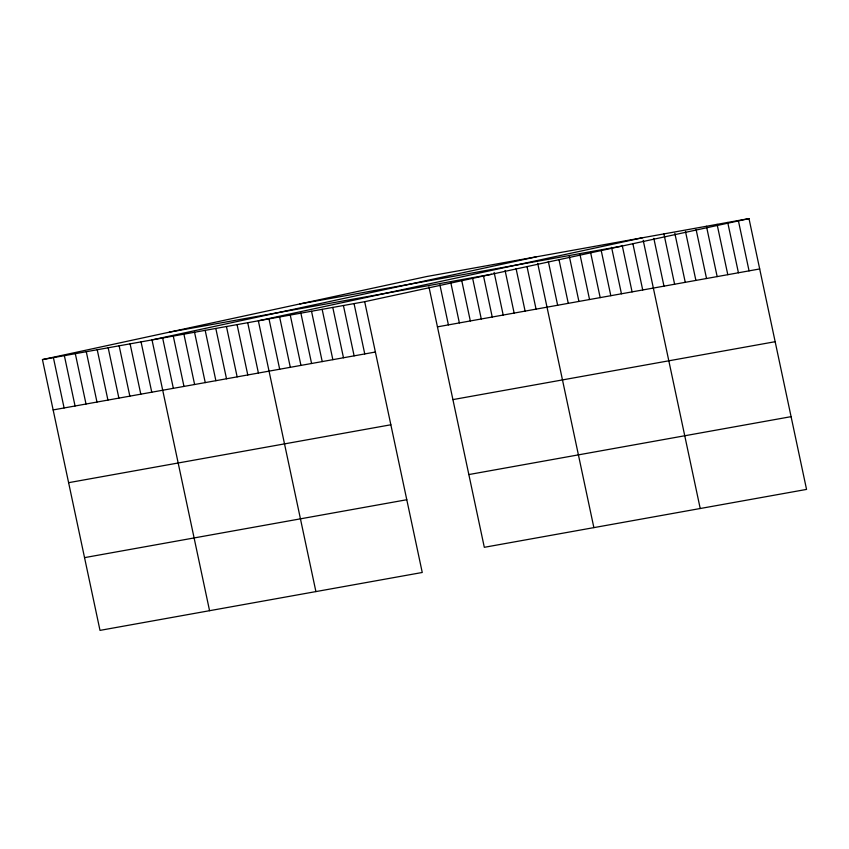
<?xml version="1.0" encoding="UTF-8"?>
<svg xmlns="http://www.w3.org/2000/svg" width="849" height="849" viewBox="0 0 849 849"><rect width="100%" height="100%" fill="white"/><g stroke="black" fill="none" stroke-linecap="round" stroke-linejoin="round"><path stroke-width="1.27" d="M42.45 359.594L364.688 301.692L422.25 572.481L100.002 630.383L42.45 359.594L426.75 276.519L748.998 218.618L806.55 489.406L484.312 547.308L428.947 286.845M536.313 256.833L152.013 339.908L209.565 610.696M642.651 237.731L258.351 320.805L315.902 591.583M364.688 301.692L748.998 218.618M299.93 303.931L622.168 246.03M169.269 332.182L491.507 274.28M437.447 326.854L759.696 268.953M53.147 409.929L375.385 352.027M452.92 399.603L775.158 341.701M68.61 482.678L390.848 424.776M468.85 474.559L791.088 416.657M84.539 557.634L406.788 499.732M738.354 220.528L749.062 270.863M727.72 222.438L738.428 272.773M717.087 224.348L727.795 274.683M706.453 226.258L717.161 276.594M696.095 229.463L706.527 278.504M685.461 231.374L695.893 280.414M674.828 233.284L685.26 282.324M663.918 233.9L674.615 284.235M653.836 238.399L663.982 286.145M643.202 240.309L700.213 508.509M632.845 243.504L642.714 289.965M622.211 245.414L632.081 291.876M611.577 247.335L621.447 293.786M601.219 250.529L610.813 295.707M590.586 252.44L600.179 297.617M579.952 254.35L589.546 299.527M569.318 256.26L578.912 301.437M558.95 259.465L568.278 303.348M548.316 261.375L557.644 305.258M537.682 263.286L593.875 527.622M527.006 266.544L536.059 309.132M516.054 268.517L525.106 311.105M505.091 270.481L514.144 313.069M494.139 272.455L503.192 315.043M483.452 275.713L492.229 317.006M472.5 277.676L481.277 318.98M461.814 280.934L470.325 320.943M450.861 282.908L459.362 322.917M439.909 284.871L448.41 324.88M354.054 303.602L364.752 353.937M343.421 305.523L354.118 355.848M332.787 307.434L343.484 357.758M322.153 309.344L332.85 359.668M311.519 311.254L322.217 361.578M300.886 313.164L311.583 363.499M290.252 315.075L300.949 365.41M279.618 316.985L290.316 367.32M268.984 318.895L279.682 369.23M247.717 322.716L258.414 373.051M237.083 324.626L247.781 374.961M226.45 326.536L237.147 376.871M215.816 328.446L226.513 378.781M205.182 330.357L215.879 380.692M194.548 332.267L205.246 382.602M183.915 334.177L194.612 384.512M173.281 336.087L183.978 386.422M162.647 337.998L173.345 388.333M141.051 341.882L151.759 392.217M130.099 343.845L140.796 394.18M119.147 345.819L129.844 396.154M108.184 347.782L118.881 398.117M97.232 349.756L107.929 400.091M86.28 351.719L96.977 402.055M75.317 353.693L86.014 404.028M64.365 355.657L75.062 405.992M53.402 357.631L64.1 407.966"/></g></svg>
